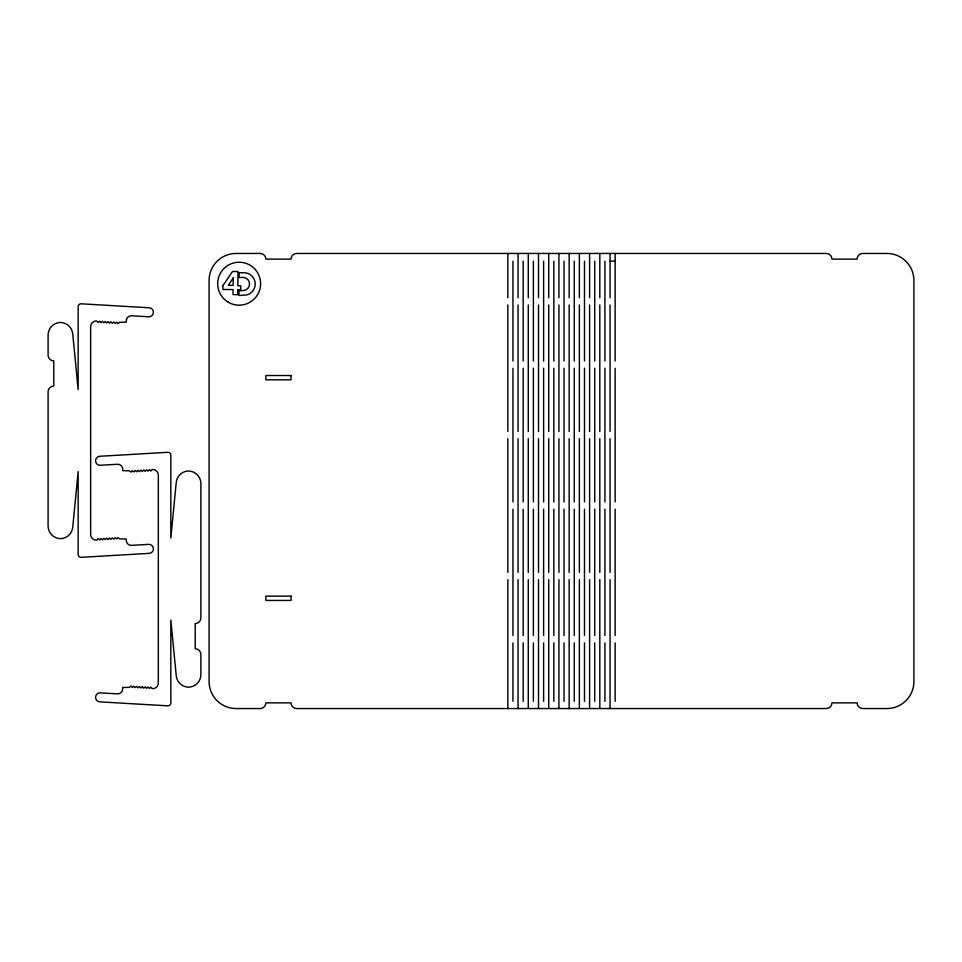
<?xml version="1.0" encoding="UTF-8"?>
<svg xmlns="http://www.w3.org/2000/svg" width="962" height="962" viewBox="0 0 962 962"><rect width="100%" height="100%" fill="white"/><g stroke="black" fill="none" stroke-linecap="round" stroke-linejoin="round"><path stroke-width="1.44" d="M610.04 261.183L615.139 261.183M615.139 253.451L615.139 361.015M615.139 368.218L615.139 501.948M615.139 509.151L615.139 635.485M615.139 642.881L615.139 701.334M610.04 253.451L610.04 297.775M610.04 304.978L610.04 431.481M610.04 438.684L610.04 572.414M610.04 579.617L610.04 708.549M604.93 261.183L604.93 361.015M604.93 368.218L604.93 501.948M604.93 509.151L604.93 635.485M604.93 642.881L604.93 701.334M599.819 253.451L599.819 297.775M599.819 304.978L599.819 431.481M599.819 438.684L599.819 572.414M599.819 579.617L599.819 708.549M594.708 261.183L594.708 361.015M594.708 368.218L594.708 501.948M594.708 509.151L594.708 635.485M594.708 642.881L594.708 701.334M589.598 253.451L589.598 297.775M589.598 304.978L589.598 431.481M589.598 438.684L589.598 572.414M589.598 579.617L589.598 708.549M584.487 261.183L584.487 361.015M584.487 368.218L584.487 501.948M584.487 509.151L584.487 635.485M584.487 642.881L584.487 701.334M579.377 253.451L579.377 297.775M579.377 304.978L579.377 431.481M579.377 438.684L579.377 572.414M579.377 579.617L579.377 708.549M574.266 261.183L574.266 361.015M574.266 368.218L574.266 501.948M574.266 509.151L574.266 635.485M574.266 642.881L574.266 701.334M569.155 253.451L569.155 297.775M569.155 304.978L569.155 431.481M569.155 438.684L569.155 572.414M569.155 579.617L569.155 708.549M564.045 261.183L564.045 361.015M564.045 368.218L564.045 501.948M564.045 509.151L564.045 635.485M564.045 642.881L564.045 701.334M558.934 253.451L558.934 297.775M558.934 304.978L558.934 431.481M558.934 438.684L558.934 572.414M558.934 579.617L558.934 708.549M553.835 261.183L553.835 361.015M553.835 368.218L553.835 501.948M553.835 509.151L553.835 635.485M553.835 642.881L553.835 701.334M548.725 253.451L548.725 297.775M548.725 304.978L548.725 431.481M548.725 438.684L548.725 572.414M548.725 579.617L548.725 708.549M543.614 261.183L543.614 361.015M543.614 368.218L543.614 501.948M543.614 509.151L543.614 635.485M543.614 642.881L543.614 701.334M538.504 253.451L538.504 297.775M538.504 304.978L538.504 431.481M538.504 438.684L538.504 572.414M538.504 579.617L538.504 708.549M533.393 261.183L533.393 361.015M533.393 368.218L533.393 501.948M533.393 509.151L533.393 635.485M533.393 642.881L533.393 701.334M528.282 253.451L528.282 297.775M528.282 304.978L528.282 431.481M528.282 438.684L528.282 572.414M528.282 579.617L528.282 708.549M523.172 261.183L523.172 361.015M523.172 368.218L523.172 501.948M523.172 509.151L523.172 635.485M523.172 642.881L523.172 701.334M518.061 253.451L518.061 297.775M518.061 304.978L518.061 431.481M518.061 438.684L518.061 572.414M518.061 579.617L518.061 708.549M512.95 261.183L512.95 361.015M512.95 368.218L512.95 501.948M512.95 509.151L512.95 635.485M512.95 642.881L512.95 701.334M507.84 253.451L507.84 297.775M507.84 304.978L507.84 431.481M507.84 438.684L507.84 572.414M507.84 579.617L507.84 708.549M222.98 285.57L222.919 289.454L233.069 289.61L232.996 294.612L237.698 294.697L237.77 289.682L240.704 289.73L240.765 285.846L237.83 285.798L238.059 271.573L232.527 271.476L222.98 285.57M233.261 277.898L233.141 285.365L228.271 285.281L233.261 277.898M239.117 272.739L239.045 277.441L243.59 277.477A6.554 6.554 0 0 1 244.083 290.464L238.973 290.837L238.901 295.442L246.416 294.997A11.255 11.255 0 0 0 244.673 272.775L239.117 272.739M126.467 319.456L126.287 322.138L119.48 322.294L117.989 323.629L116.655 322.126L115.151 323.46L113.817 321.957L112.326 323.292L110.991 321.801L109.488 323.136L108.153 321.633L106.65 322.967L105.327 321.464L103.824 322.799L102.489 321.296L100.986 322.631L99.663 321.14L98.16 322.462L96.669 320.959A5.676 5.676 0 0 0 90.656 326.623L90.656 534.511A5.676 5.676 0 0 0 96.669 540.175L98.16 538.66L99.663 539.995L100.986 538.504L102.489 539.838L103.824 538.335L105.327 539.67L106.65 538.167L108.153 539.502L109.488 537.998L110.991 539.333L112.326 537.842L113.817 539.177L115.151 537.674L116.655 539.009L117.989 537.505L119.48 538.84L126.287 538.997L126.311 540.776A5.05 5.05 0 0 0 131.626 545.358L148.894 544.348A4.509 4.509 0 0 1 153.403 548.869A4.509 4.509 0 0 1 148.894 553.378L81.061 557.335A2.838 2.838 0 0 1 78.162 554.497L78.162 471.572L72.739 527.272A12.614 12.614 0 0 1 61.219 538.624L59.656 538.576A12.614 12.614 0 0 1 48.1 526.01L48.1 391.75A5.676 5.676 0 0 1 53.776 386.075L53.776 360.846A5.676 5.676 0 0 1 48.1 355.182L48.1 335.077A12.614 12.614 0 0 1 59.608 322.51L61.219 322.51A12.614 12.614 0 0 1 72.739 333.862L78.162 389.562L78.162 306.637A2.838 2.838 0 0 1 81.169 303.8L148.894 307.756A4.509 4.509 0 0 1 153.403 312.265A4.509 4.509 0 0 1 148.894 316.787L131.626 315.776A5.05 5.05 0 0 0 126.467 319.456M122.703 687.493L122.523 690.187A5.05 5.05 0 0 1 117.364 693.867L100.096 692.856A4.509 4.509 0 0 0 95.587 697.366A4.509 4.509 0 0 0 100.096 701.875L167.833 705.831A2.838 2.838 0 0 0 170.827 703.006L170.827 620.069L176.25 675.781A12.614 12.614 0 0 0 187.77 687.121L189.382 687.121A12.614 12.614 0 0 0 200.89 674.554L200.89 654.461A5.676 5.676 0 0 0 195.214 648.785L195.214 623.556A5.676 5.676 0 0 0 200.89 617.893L200.89 483.621A12.614 12.614 0 0 0 189.346 471.055L187.77 471.019A12.614 12.614 0 0 0 176.25 482.359L170.827 538.071L170.827 455.134A2.838 2.838 0 0 0 167.929 452.296L100.096 456.265A4.509 4.509 0 0 0 95.587 460.774A4.509 4.509 0 0 0 100.096 465.283L117.364 464.273A5.05 5.05 0 0 1 122.691 468.855L122.703 470.646L129.509 470.791L131.012 472.126L132.335 470.634L133.838 471.969L135.173 470.466L136.676 471.801L137.999 470.298L139.502 471.633L140.837 470.129L142.34 471.464L143.675 469.973L145.166 471.308L146.501 469.805L148.004 471.139L149.338 469.636L150.83 470.971L152.333 469.468A5.676 5.676 0 0 1 158.333 475.132L158.333 683.008A5.676 5.676 0 0 1 152.333 688.672L150.83 687.169L149.338 688.503L148.004 687L146.501 688.335L145.166 686.832L143.675 688.167L142.34 686.676L140.837 688.01L139.502 686.507L137.999 687.842L136.676 686.339L135.173 687.674L133.838 686.171L132.335 687.505L131.012 686.014L129.509 687.349L122.703 687.493M260.161 253.451L236.111 253.451A27.02 27.02 0 0 0 209.091 280.483L209.091 681.517A27.02 27.02 0 0 0 236.111 708.549L260.161 708.549A5.676 5.676 0 0 0 265.837 702.873L291.053 702.873A5.676 5.676 0 0 0 296.729 708.549L826.262 708.549A5.676 5.676 0 0 0 831.938 702.873L857.154 702.873A5.676 5.676 0 0 0 862.83 708.549L886.88 708.549A27.02 27.02 0 0 0 913.9 681.517L913.9 280.483A27.02 27.02 0 0 0 886.88 253.451L862.83 253.451A5.676 5.676 0 0 0 857.154 259.127L831.938 259.127A5.676 5.676 0 0 0 826.262 253.451L296.729 253.451A5.676 5.676 0 0 0 291.053 259.127L265.837 259.127A5.676 5.676 0 0 0 260.161 253.451M291.053 375.517L265.837 375.517L265.837 379.834L291.053 379.834L291.053 375.517M291.053 596.127L265.837 596.127L265.837 600.444L291.053 600.444L291.053 596.127M228.114 302.128A21.477 21.477 0 0 0 260.606 284.043A21.477 21.477 0 0 0 228.691 264.935A21.477 21.477 0 0 0 228.114 302.128"/></g></svg>
